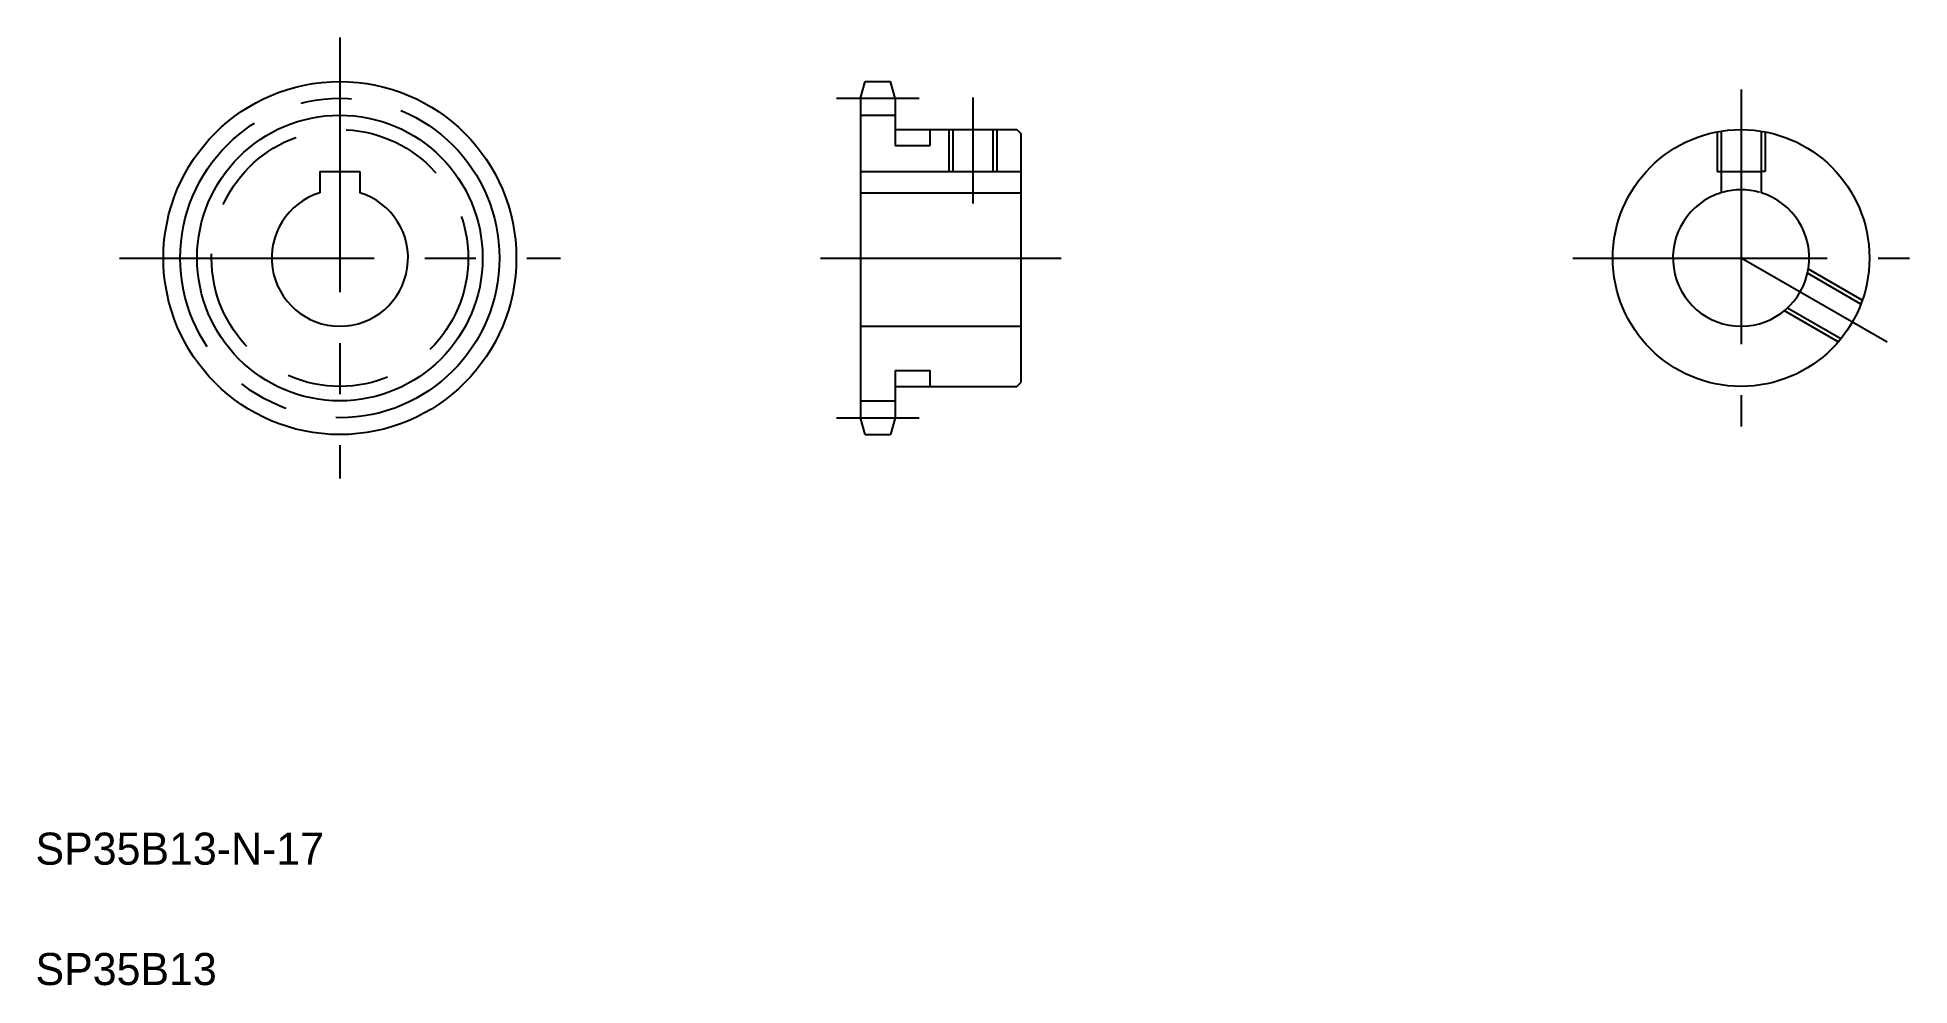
# Model space of a CAD drawing. Extents: x 10 to 244, y 10 to 128.
import ezdxf

# ---------------------------------------------------------------- set-up
doc = ezdxf.new("R2010")
doc.units = 0
doc.linetypes.add('CENTER', pattern=[50.8, 31.75, -6.35, 6.35, -6.35])
doc.linetypes.add('DASHED', pattern=[19.05, 12.7, -6.35])
doc.layers.get('0').update_dxf_attribs({"linetype": 'CONTINUOUS'})
doc.layers.add('CENTER', color=1, linetype='CENTER')

msp = doc.modelspace()

# ---------------------------------------------------------------- linework, layer by layer
at = {"color": 7, "linetype": 'CONTINUOUS'}
for p, q in [((112.87, 120.5), (113.43, 122.6)), ((113.43, 122.6), (116.61, 122.6)), ((117.17, 120.5), (116.61, 122.6)), ((112.87, 120.5), (112.87, 80.7)), ((117.17, 120.5), (117.17, 116.6)), ((112.87, 118.4), (117.17, 118.4)), ((117.17, 116.6), (132.37, 116.6)), ((124.37, 116.6), (124.37, 111.4)), ((129.37, 116.6), (129.37, 111.4)), ((132.37, 116.6), (132.87, 116.1)), ((132.87, 116.1), (132.87, 85.1)), ((45.45, 111.4), (50.45, 111.4)), ((45.45, 111.4), (45.45, 108.72)), ((50.45, 111.4), (50.45, 108.72)), ((112.87, 111.4), (132.87, 111.4)), ((220.16, 111.4), (225.16, 111.4)), ((220.16, 111.4), (220.16, 108.72)), ((225.16, 111.4), (225.16, 108.72)), ((112.87, 108.72), (132.87, 108.72)), ((132.87, 108.35), (132.87, 108.35)), ((132.87, 100.6), (132.87, 100.6)), ((112.87, 92.1), (132.87, 92.1)), ((117.17, 84.6), (132.37, 84.6)), ((117.17, 84.6), (117.17, 80.7)), ((132.37, 84.6), (132.87, 85.1)), ((112.87, 82.8), (117.17, 82.8)), ((113.43, 78.6), (112.87, 80.7)), ((117.17, 80.7), (116.61, 78.6)), ((113.43, 78.6), (116.61, 78.6))]:
    msp.add_line(p, q, dxfattribs=at)
at = {"color": 3, "linetype": 'DASHED'}
for p, q in [((117.17, 116.6), (117.17, 114.6)), ((117.17, 114.6), (121.57, 114.6)), ((121.57, 114.6), (121.57, 116.6)), ((219.66, 116.31), (219.66, 111.4)), ((220.16, 116.4), (220.16, 111.4)), ((225.16, 116.4), (225.16, 111.4)), ((225.66, 116.31), (225.66, 111.4)), ((219.66, 111.4), (220.16, 111.4)), ((225.66, 111.4), (225.16, 111.4)), ((237.6, 94.86), (230.95, 98.7)), ((237.77, 95.34), (231.05, 99.22)), ((234.77, 90.14), (228.05, 94.02)), ((235.1, 90.53), (228.45, 94.37)), ((117.17, 86.6), (121.57, 86.6)), ((117.17, 86.6), (117.17, 84.6)), ((121.57, 84.6), (121.57, 86.6))]:
    msp.add_line(p, q, dxfattribs=at)
at = {"color": 3, "linetype": 'CONTINUOUS'}
for p, q in [((123.87, 116.6), (123.87, 111.4)), ((129.87, 116.6), (129.87, 111.4))]:
    msp.add_line(p, q, dxfattribs=at)
at = {"color": 7, "linetype": 'CONTINUOUS'}
for centre, radius in [((47.95, 100.6), 22), ((222.66, 100.6), 16)]:
    msp.add_circle(centre, radius, dxfattribs=at)
at = {"color": 3, "linetype": 'CONTINUOUS'}
msp.add_circle((47.95, 100.6), 17.8, dxfattribs=at)
at = {"color": 3, "linetype": 'DASHED'}
msp.add_circle((47.95, 100.6), 16, dxfattribs=at)
at = {"color": 7, "linetype": 'CONTINUOUS'}
for centre in [(47.95, 100.6), (222.66, 100.6)]:
    msp.add_arc(centre, 8.5, 107.1046, 72.8954, dxfattribs=at)
at = {"color": 3, "linetype": 'CONTINUOUS'}
msp.add_arc((222.66, 100.6), 8.5, 74.3007, 105.6993, dxfattribs=at)
at = {"layer": 'CENTER', "color": 1, "linetype": 'CENTER'}
for p, q in [((47.95, 128.08), (47.95, 73.11)), ((222.66, 121.6), (222.66, 79.6)), ((109.87, 120.5), (120.17, 120.5)), ((126.87, 120.6), (126.87, 107.4)), ((20.46, 100.6), (75.44, 100.6)), ((107.87, 100.6), (137.87, 100.6)), ((201.66, 100.6), (243.66, 100.6)), ((240.85, 90.1), (222.66, 100.6)), ((109.87, 80.7), (120.17, 80.7))]:
    msp.add_line(p, q, dxfattribs=at)
msp.add_circle((47.95, 100.6), 19.9, dxfattribs=at)

# ---------------------------------------------------------------- texts
at = {"color": 7, "linetype": 'CONTINUOUS'}
for s, p in [('SP35B13-N-17', (10, 25)), ('SP35B13', (10, 10))]:
    msp.add_text(s, height=4, dxfattribs=at).set_placement(p)

doc.saveas('drawing.dxf')
